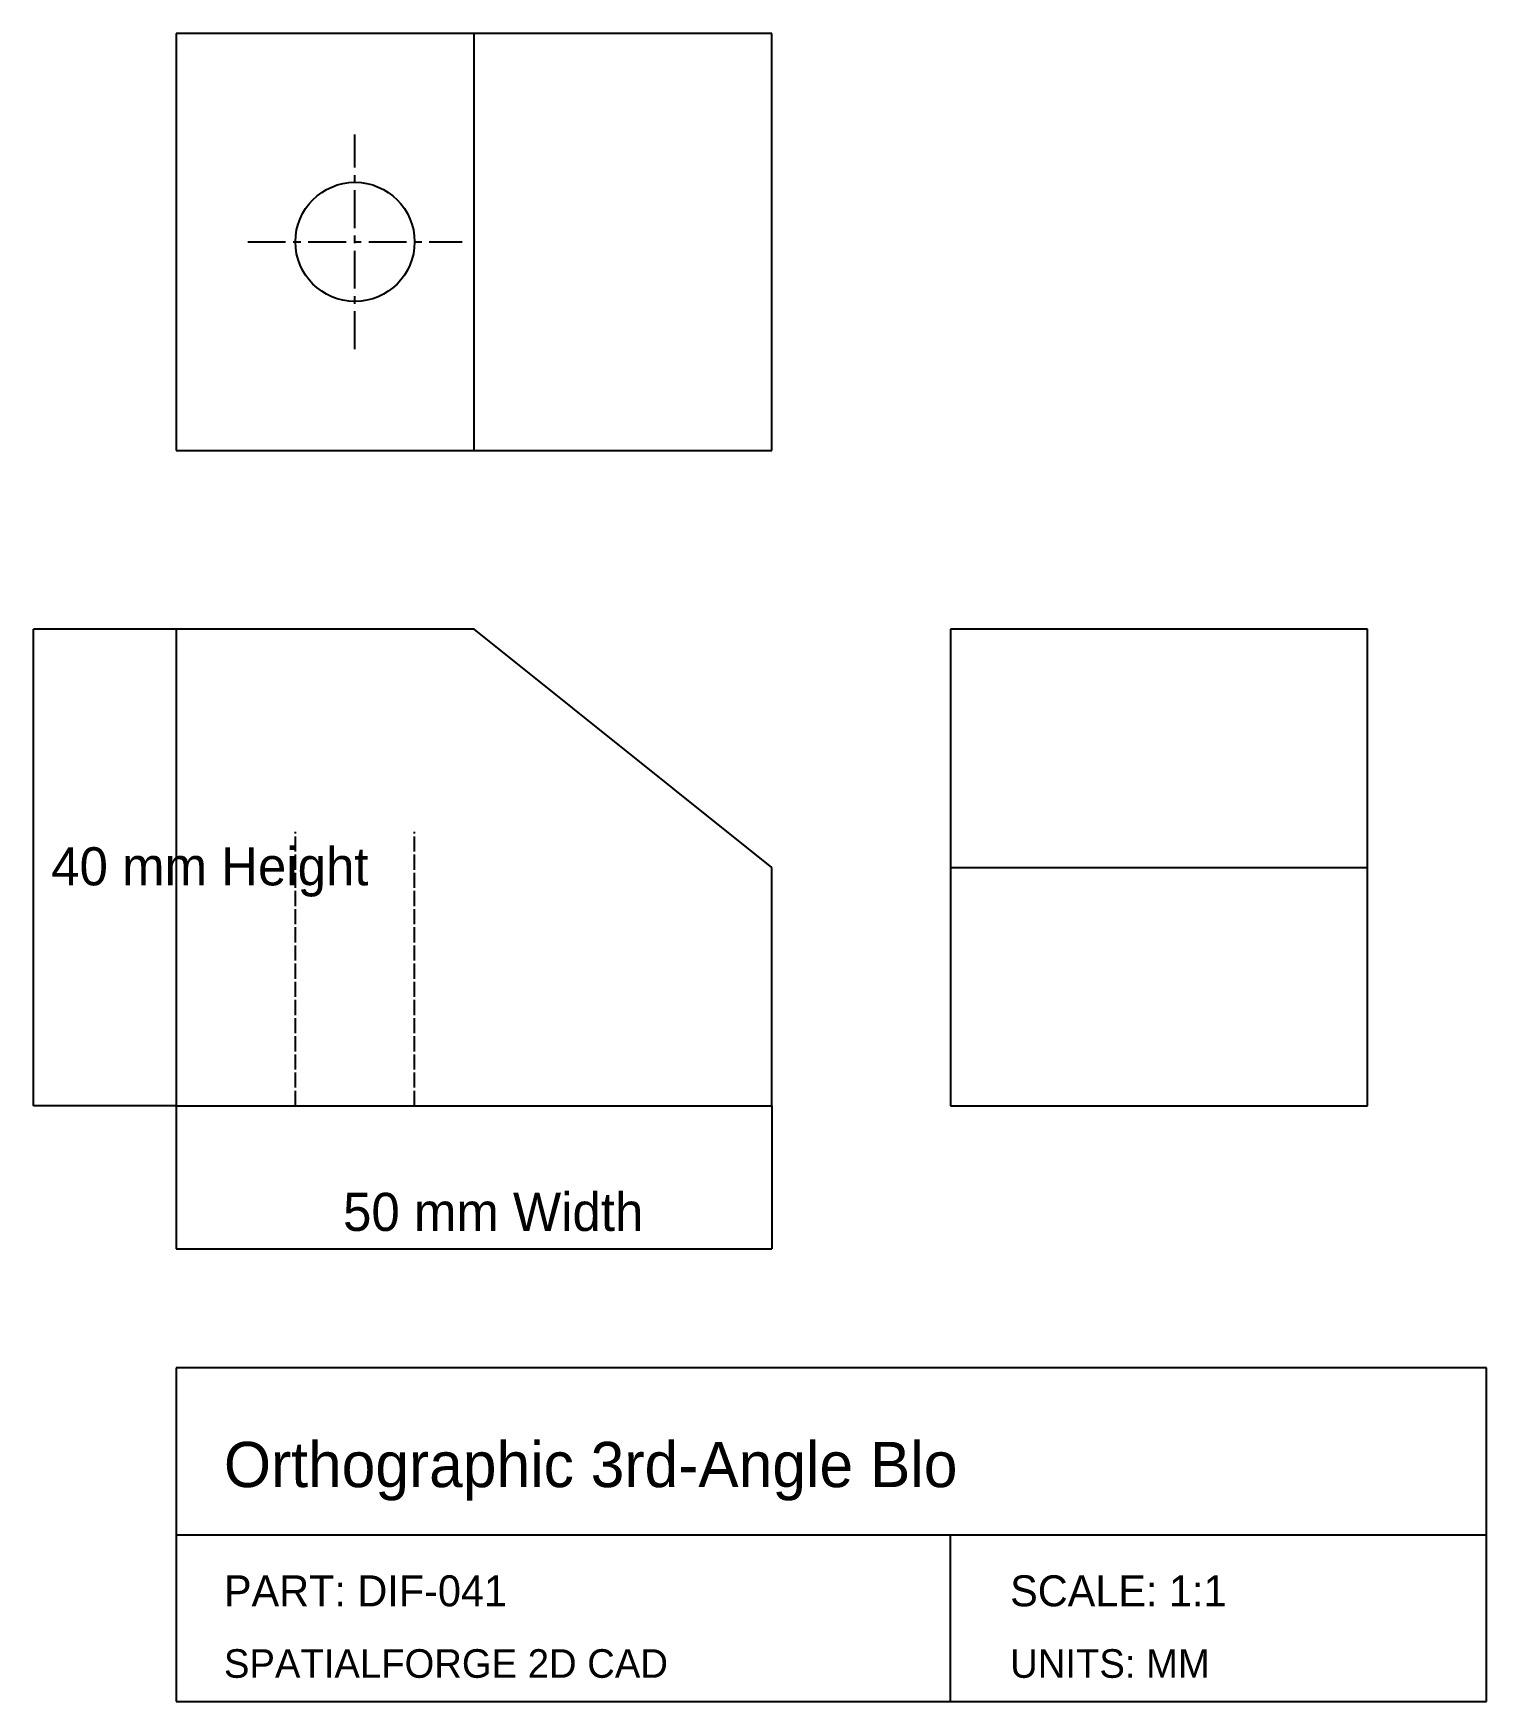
# Model space of a CAD drawing. Header units: millimetres. Extents: x 13 to 135, y -25 to 115.
import ezdxf

# ---------------------------------------------------------------- set-up
doc = ezdxf.new("R2010")
doc.units = ezdxf.units.MM
doc.linetypes.add('CENTER', pattern=[5.08, 3.175, -0.635, 0.635, -0.635])
doc.linetypes.add('DASHED', pattern=[1.524, 1.27, -0.254])
for name, color, linetype in [('CENTER', 1, 'CENTER'), ('DIM', 3, 'CONTINUOUS'), ('HIDDEN', 8, 'DASHED'), ('TITLE', 5, 'CONTINUOUS'), ('VISIBLE', 7, 'CONTINUOUS')]:
    doc.layers.add(name, color=color, linetype=linetype)

msp = doc.modelspace()

# ---------------------------------------------------------------- linework, layer by layer
at = {"layer": 'CENTER', "linetype": 'CENTER'}
for p, q in [((40, 88.5), (40, 106.5)), ((31, 97.5), (49, 97.5))]:
    msp.add_line(p, q, dxfattribs=at)
at = {"layer": 'DIM'}
for p, q in [((25, 65), (13, 65)), ((13, 25), (13, 65)), ((25, 25), (13, 25)), ((25, 25), (25, 13)), ((75, 25), (75, 13)), ((25, 13), (75, 13))]:
    msp.add_line(p, q, dxfattribs=at)
at = {"layer": 'HIDDEN', "linetype": 'DASHED'}
for p, q in [((35, 25), (35, 48)), ((45, 25), (45, 48))]:
    msp.add_line(p, q, dxfattribs=at)
at = {"layer": 'TITLE', "linetype": 'CONTINUOUS'}
for p, q in [((135, 3), (25, 3)), ((25, 3), (25, -25)), ((135, -25), (135, 3)), ((25, -25), (135, -25))]:
    msp.add_line(p, q, dxfattribs=at)
at = {"layer": 'TITLE'}
for p, q in [((25, -11), (135, -11)), ((90, -25), (90, -11))]:
    msp.add_line(p, q, dxfattribs=at)
at = {"layer": 'VISIBLE', "linetype": 'CONTINUOUS'}
for p, q in [((75, 115), (25, 115)), ((25, 115), (25, 80)), ((75, 80), (75, 115)), ((25, 80), (75, 80)), ((50, 65), (25, 65)), ((25, 65), (25, 25)), ((75, 45), (50, 65)), ((125, 65), (90, 65)), ((90, 65), (90, 25)), ((125, 25), (125, 65)), ((75, 25), (75, 45)), ((25, 25), (75, 25)), ((90, 25), (125, 25))]:
    msp.add_line(p, q, dxfattribs=at)
at = {"layer": 'VISIBLE'}
for p, q in [((50, 80), (50, 115)), ((90, 45), (125, 45))]:
    msp.add_line(p, q, dxfattribs=at)
msp.add_circle((40, 97.5), 5, dxfattribs=at)

# ---------------------------------------------------------------- texts
at = {"layer": 'DIM'}
for s, p in [('40 mm Height', (14.5, 43.5)), ('50 mm Width', (39, 14.5))]:
    msp.add_text(s, height=3.2, dxfattribs=at).set_placement(p)
at = {"layer": 'TITLE'}
for s, height, p in [('Orthographic 3rd-Angle Blo', 3.8, (29, -7)), ('PART: DIF-041', 2.6, (29, -17)), ('SCALE: 1:1', 2.6, (95, -17)), ('SPATIALFORGE 2D CAD', 2.4, (29, -23)), ('UNITS: MM', 2.4, (95, -23))]:
    msp.add_text(s, height=height, dxfattribs=at).set_placement(p)

doc.saveas('drawing.dxf')
